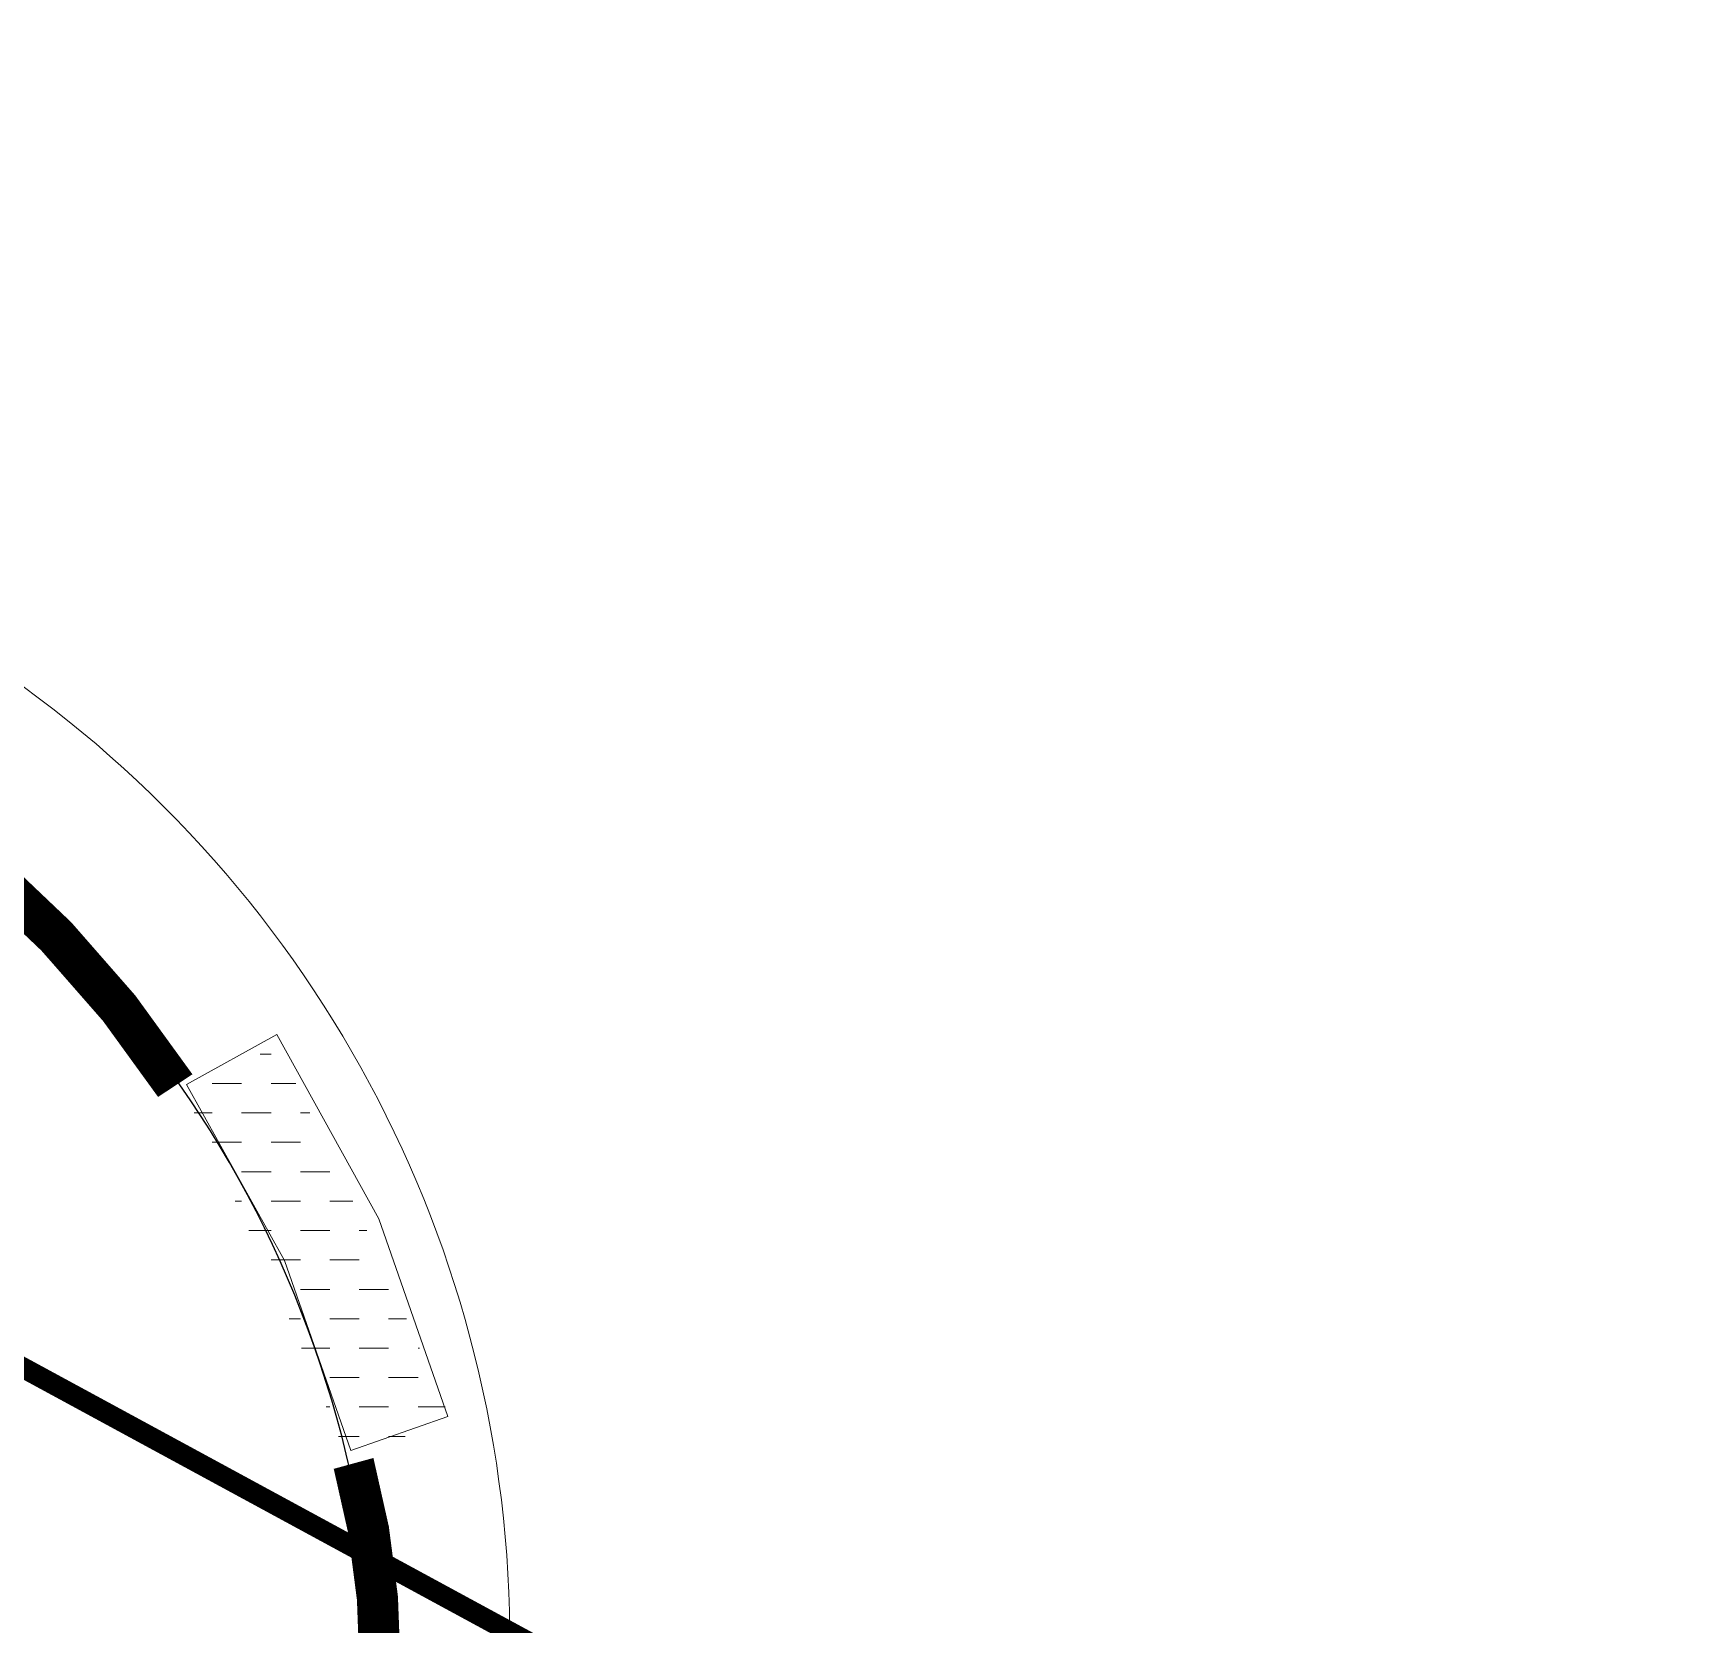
# Model space of a CAD drawing. Header units: millimetres. Extents: x 246416442 to 246896683, y 7418963194 to 7419503218.
# Drawn here: x 246856746 to 246864736, y 7419444564 to 7419452296 of the extents above; entities that cross this region are included whole.
import ezdxf
from ezdxf.lldxf.tags import DXFTag

# ---------------------------------------------------------------- set-up
doc = ezdxf.new("R2010")
doc.units = ezdxf.units.MM
doc.linetypes.add('DASHED2', pattern=[9.524999999999999, 6.35, -3.175])
for name, color, linetype in [('L-EDGE-CONCRETE', 1, 'CONCRETE_EDGE_SHORT'), ('L-Hatch Boundary', 1, 'Continuous'), ('L-ST-SHADE-SAIL', 5, 'DASHED2')]:
    doc.layers.add(name, color=color, linetype=linetype)
for name, color, linetype, lineweight in [('L-H-SS-P. SOFTFALL SAND', 251, 'Continuous', 5), ('L-SUB-SOIL DRAINAGE', 170, 'SUBSOIL', 20), ('L-W-SS', 7, 'Continuous', 5)]:
    doc.layers.add(name, color=color, linetype=linetype, lineweight=lineweight)
doc.styles.get("Standard").update_dxf_attribs({"font": 'arial.ttf'})
doc.linetypes.add('CONCRETE_EDGE_SHORT', pattern='A,0.5,-0.2,["CE",Standard,S=0.1,R=0,X=-0.05,Y=-0.05],-0.2', length=0.9)
tags = doc.linetypes.add('SUBSOIL', pattern='A,12.7,-5.08,["SSD",Standard,S=2.54,R=0,X=-2.54,Y=-1.27],-6.35', length=24.13).pattern_tags.tags
tags[6] = DXFTag(74, 10)

msp = doc.modelspace()

# ---------------------------------------------------------------- hatches: boundary and pattern name
at = {"layer": 'L-H-SS-P. SOFTFALL SAND', "transparency": 33554687}
h = msp.add_hatch(dxfattribs=at)
h.set_pattern_fill('DASH', color=8, scale=45)
h.set_pattern_definition([(0, (83059.5484340787, 83029.15042877197), (142.875, 142.875), [142.875, -142.875])])
h.paths.add_polyline_path([(246858289.902884, 7419445407.844426), (246857969.0251853, 7419446330.890349), (246857492.7125797, 7419447185.989792), (246857930.4411278, 7419447429.026595), (246858426.5963314, 7419446533.955877), (246858762.506763, 7419445572.891497)])

# ---------------------------------------------------------------- linework, layer by layer
at = {"layer": 'L-EDGE-CONCRETE', "ltscale": 25, "const_width": 200, "flags": 128}
for points in [[(246852646.21092, 7419449437.725695, -0.2814935322027201), (246857437.4044323, 7419447180.757523)], [(246850535.1271151, 7419425329.663468), (246863685.1978801, 7419436258.180534, 0.9210687792509741), (246861051.9815925, 7419442579.971408, -0.3158115655859734), (246860601.9483493, 7419442760.198992, 0.2591926371930343), (246858414.382129, 7419444026.360677, 0.09206684147551841), (246858303.9485028, 7419445345.246309)]]:
    msp.add_lwpolyline(points, format="xyb", dxfattribs=at)
at = {"layer": 'L-Hatch Boundary', "ltscale": 0.1}
msp.add_arc((246853113.047726, 7419444147.779711), 5302.724680231576, 358.6879563496171, 124.3181608493829, dxfattribs=at)
at = {"layer": 'L-ST-SHADE-SAIL', "ltscale": 0.5, "const_width": 100, "flags": 128}
msp.add_lwpolyline([(246859558.4256586, 7419444257.700218, -0.009804049779593496), (246850603.7803642, 7419449269.564808, -0.2410228878541057), (246847202.0728288, 7419444392.700598, -0.2351276101457626), (246853154.8657421, 7419437677.912811, -0.272089661741839), (246859558.4256586, 7419444257.700218, 24.18516418740594)], format="xyb", dxfattribs=at)
at = {"layer": 'L-SUB-SOIL DRAINAGE', "ltscale": 0.75, "flags": 128}
msp.add_lwpolyline([(246836375.7969693, 7419368838.041028, 0.04985917080590942), (246836452.6818834, 7419367264.984179, 1.020543055339767), (246838457.4287019, 7419363126.484995, 0.5074231102076879), (246850958.7133738, 7419364620.573515, 0.3478304643940845), (246860630.0767363, 7419364184.951909, 0.9531603774166767), (246871514.1770402, 7419375336.204144, 0.5460886472656395), (246865357.2877067, 7419391536.99354), (246864331.6185389, 7419392202.48903, 0.1509907225446236), (246858079.5622589, 7419390951.141045, -0.5358830468658977), (246847993.2713346, 7419386178.816407, -0.9848573016668297), (246841094.2525728, 7419392263.538063, 0.04832288660498171), (246837369.443027, 7419394790.327875, -0.7820410621184928), (246859516.7963909, 7419399812.11274, 0.3266570391494854), (246863339.197604, 7419409468.265597, 2.547693542450572), (246851636.569464, 7419416690.120594, 0.258507723310094), (246846203.9327226, 7419412601.532788), (246842481.3988946, 7419417148.460249), (246849924.6340633, 7419423239.513418, 0.2268938877183718), (246850840.5851329, 7419425193.441346), (246863936.9011862, 7419436077.28494, 0.9379027996229639), (246860987.8195177, 7419443087.018169, 0.1613897054766007), (246859063.4241424, 7419444536.067605, 0.543513357239301), (246850931.815313, 7419449690.942525, 0.9652458462860443), (246840526.0201821, 7419449656.864821, 0.6864254801803804), (246830418.5827506, 7419442236.638107), (246830214.5086669, 7419441333.634658, 0.06956143886909545), (246826929.0829651, 7419442860.918135), (246826948.486602, 7419447931.459075)], format="xyb", dxfattribs=at)
at = {"layer": 'L-W-SS', "ltscale": 0.5}
msp.add_lwpolyline([(246857930.4411278, 7419447429.026595), (246858426.5963314, 7419446533.955877), (246858762.506763, 7419445572.891497), (246858289.902884, 7419445407.844426), (246857969.0251853, 7419446330.890349), (246857492.7125797, 7419447185.989792), (246857930.4411278, 7419447429.026595)], dxfattribs=at)

doc.saveas('drawing.dxf')
